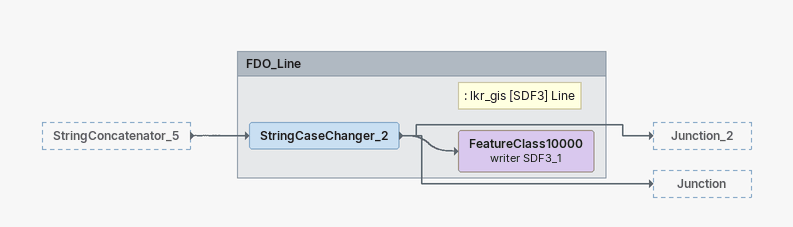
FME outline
StringConcatenator_5 [outside]
    -> StringCaseChanger_2

Bookmark: FDO_Line
StringCaseChanger_2
    -> FeatureClass10000 (writer SDF3_1)
    -> Junction_2
    -> Junction
Note: : lkr_gis [SDF3] Line
FeatureClass10000 (writer SDF3_1)
